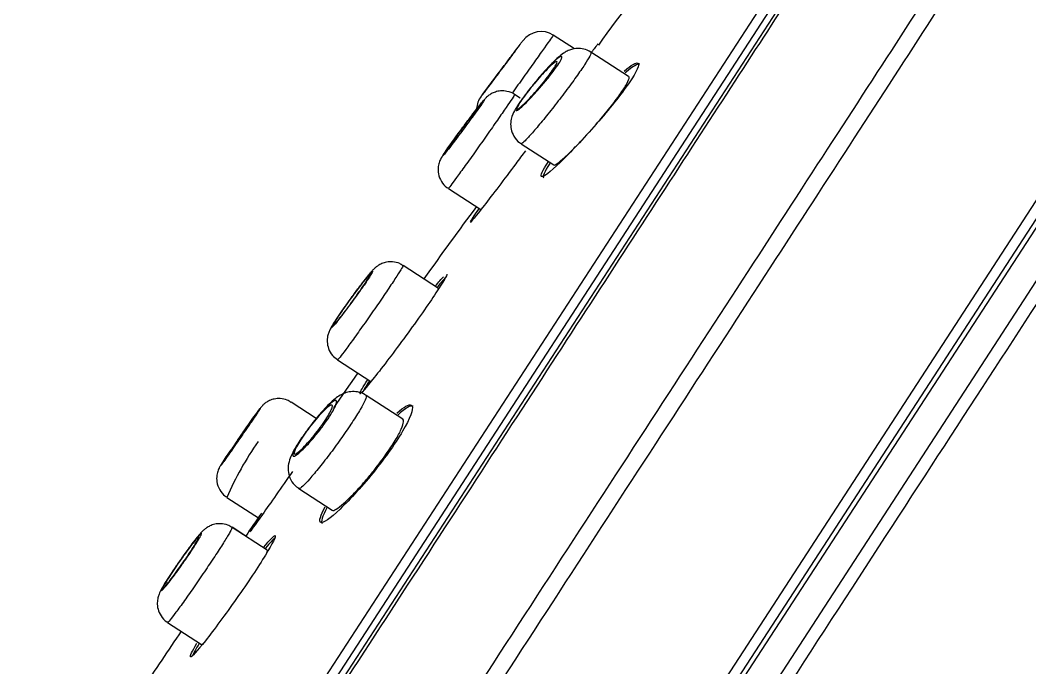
# Model space of a CAD drawing. Header units: centimetres. Extents: x -1797 to 2001, y -8788 to 1856.
# Drawn here: x -739.71 to -737.079, y 517.977 to 519.665 of the extents above; entities that cross this region are included whole.
import ezdxf

# ---------------------------------------------------------------- set-up
doc = ezdxf.new("R2010")
doc.units = ezdxf.units.CM
doc.header["$LTSCALE"] = 100
doc.header["$MEASUREMENT"] = 0
doc.layers.add('DIM', color=1, linetype='Continuous')
doc.layers.add('ID_Furniture-Fixed_02', color=145, linetype='Continuous')

# ---------------------------------------------------------------- blocks, each defined once
blk = doc.blocks.new('SHOWE')
at = {"layer": 'ID_Furniture-Fixed_02'}
for p, q in [((3647.3482, -5486.5837), (3653.0665, -5477.7783)), ((3653.1023, -5477.7697), (3647.355, -5486.6198)), ((3653.051, -5477.7771), (3647.3629, -5486.5361)), ((3653.5682, -5478.5869), (3648.3655, -5486.5983)), ((3648.3373, -5486.673), (3653.5436, -5478.656)), ((3653.5556, -5478.6812), (3648.3652, -5486.6737)), ((3647.2702, -5486.542), (3650.1467, -5482.1126)), ((3650.5621, -5484.0666), (3650.4738, -5484.0093)), ((3650.3023, -5484.2549), (3650.394, -5484.3144)), ((3650.3579, -5484.2911), (3650.3939, -5484.3145)), ((3650.4076, -5484.3924), (3650.3226, -5484.3372)), ((3650.2204, -5484.4153), (3650.1334, -5484.3588)), ((3649.9495, -5484.5963), (3650.045, -5484.6584)), ((3650.1748, -5484.5982), (3650.2403, -5484.6407)), ((3650.1195, -5484.7511), (3650.0322, -5484.6944)), ((3650.1195, -5484.7511), (3650.1195, -5484.7511)), ((3649.856, -5484.9369), (3649.9487, -5484.9971)), ((3649.9487, -5484.9971), (3649.9487, -5484.9971)), ((3649.8306, -5485.1978), (3649.7458, -5485.1427)), ((3649.641, -5485.3144), (3649.5559, -5485.2592)), ((3649.6432, -5485.433), (3649.658, -5485.4427)), ((3649.3609, -5485.4895), (3649.459, -5485.5532)), ((3649.4393, -5485.5719), (3649.4419, -5485.5736)), ((3649.502, -5485.5616), (3649.5571, -5485.5974))]:
    blk.add_line(p, q, dxfattribs=at)
for centre, radius, start, end in [((3649.6699, -5484.0756), 0.8029, 324.8561, 336.7633), ((3649.6983, -5485.4022), 0.0588, 323.3297, 356.2093), ((3624.9631, -5466.9738), 30.7435, 322.77129, 322.82591), ((3649.5891, -5485.548), 0.0588, 237.2671, 322.9976)]:
    blk.add_arc(centre, radius, start, end, dxfattribs=at)
for points, knots in [([(3647.749, -5486.9062), (3647.7616, -5486.8866), (3647.7919, -5486.8399), (3647.8872, -5486.6935), (3647.953, -5486.5926), (3648.114, -5486.3442), (3648.2097, -5486.1966), (3648.4326, -5485.8538), (3648.5588, -5485.6599), (3648.8316, -5485.2394), (3648.9798, -5485.011), (3649.2991, -5484.5197), (3649.4661, -5484.2631), (3649.8133, -5483.728), (3649.9949, -5483.448), (3650.36, -5482.8861), (3650.5454, -5482.6011), (3650.9177, -5482.0274), (3651.1032, -5481.7414), (3651.4648, -5481.1848), (3651.6395, -5480.9162), (3651.9761, -5480.3976), (3652.1396, -5480.1454), (3652.4421, -5479.6797), (3652.5823, -5479.4643), (3652.8395, -5479.068), (3652.9561, -5478.888), (3653.1569, -5478.5788), (3653.2425, -5478.4474), (3653.3823, -5478.232), (3653.4349, -5478.1504), (3653.5058, -5478.0412), (3653.5243, -5478.0133), (3653.5243, -5478.0135)], [0, 0, 0, 0, 0.0625, 0.0625, 0.125, 0.125, 0.1875, 0.1875, 0.25, 0.25, 0.3125, 0.3125, 0.375, 0.375, 0.4375, 0.4375, 0.5, 0.5, 0.5625, 0.5625, 0.625, 0.625, 0.6875, 0.6875, 0.75, 0.75, 0.8125, 0.8125, 0.875, 0.875, 0.9375, 0.9375, 1, 1, 1, 1]), ([(3653.5503, -5478.0511), (3653.5503, -5478.0509), (3653.5319, -5478.0787), (3653.4613, -5478.1874), (3653.4089, -5478.2687), (3653.2696, -5478.4834), (3653.1843, -5478.6142), (3652.9843, -5478.9221), (3652.8681, -5479.1016), (3652.6119, -5479.4963), (3652.4722, -5479.7108), (3652.1708, -5480.1748), (3652.008, -5480.4261), (3651.6726, -5480.9428), (3651.4985, -5481.2104), (3651.1382, -5481.765), (3650.9535, -5482.0499), (3650.5824, -5482.6216), (3650.3977, -5482.9056), (3650.0338, -5483.4656), (3649.8529, -5483.7446), (3649.5068, -5484.2779), (3649.3404, -5484.5336), (3649.0221, -5485.0234), (3648.8744, -5485.2512), (3648.6024, -5485.6704), (3648.4766, -5485.8638), (3648.2542, -5486.2057), (3648.1587, -5486.353), (3647.9981, -5486.6008), (3647.9324, -5486.7016), (3647.8371, -5486.8479), (3647.8068, -5486.8946), (3647.7941, -5486.9145)], [0, 0, 0, 0, 0.0625, 0.0625, 0.125, 0.125, 0.1875, 0.1875, 0.25, 0.25, 0.3125, 0.3125, 0.375, 0.375, 0.4375, 0.4375, 0.5, 0.5, 0.5625, 0.5625, 0.625, 0.625, 0.6875, 0.6875, 0.75, 0.75, 0.8125, 0.8125, 0.875, 0.875, 0.9375, 0.9375, 1, 1, 1, 1]), ([(3648.3446, -5486.6165), (3648.3844, -5486.5552), (3648.4378, -5486.473), (3648.5707, -5486.2682), (3648.6513, -5486.1442), (3648.8353, -5485.8609), (3648.9382, -5485.7023), (3649.1659, -5485.3517), (3649.2914, -5485.1585), (3649.555, -5484.7525), (3649.6941, -5484.5384), (3649.987, -5484.0873), (3650.1406, -5483.8508), (3650.4503, -5483.3738), (3650.608, -5483.131), (3650.9291, -5482.6366), (3651.0903, -5482.3884), (3651.4063, -5481.9017), (3651.5624, -5481.6614), (3651.8703, -5481.1873), (3652.0179, -5480.96), (3652.2996, -5480.5262), (3652.4346, -5480.3183), (3652.6878, -5479.9285), (3652.8037, -5479.75), (3653.0148, -5479.4249), (3653.1108, -5479.2771), (3653.2768, -5479.0215), (3653.3465, -5478.9142), (3653.4599, -5478.7396), (3653.5038, -5478.6721), (3653.5475, -5478.6046), (3653.5585, -5478.5877), (3653.5732, -5478.5652), (3653.5768, -5478.5596), (3653.5768, -5478.5596)], [0, 0, 0, 0, 0.0625, 0.0625, 0.125, 0.125, 0.1875, 0.1875, 0.25, 0.25, 0.3125, 0.3125, 0.375, 0.375, 0.4375, 0.4375, 0.5, 0.5, 0.5625, 0.5625, 0.625, 0.625, 0.6875, 0.6875, 0.75, 0.75, 0.8125, 0.8125, 0.875, 0.875, 0.9375, 0.9375, 0.96875, 0.96875, 1, 1, 1, 1]), ([(3647.2246, -5486.5503), (3647.2248, -5486.55), (3647.2252, -5486.5493), (3647.2328, -5486.5377), (3647.2628, -5486.4915), (3647.3418, -5486.3698), (3647.3742, -5486.32), (3647.4495, -5486.204), (3647.4924, -5486.138), (3647.5883, -5485.9902), (3647.6414, -5485.9085), (3647.7577, -5485.7293), (3647.8215, -5485.6311), (3648.0253, -5485.3174), (3648.177, -5485.0837), (3648.5116, -5484.5684), (3648.6954, -5484.2854), (3649.0771, -5483.6977), (3649.278, -5483.3883), (3649.6942, -5482.7474), (3649.905, -5482.4228), (3650.1185, -5482.094)], [0, 0, 0, 0, 0.014554, 0.014554, 0.155332, 0.155332, 0.225721, 0.225721, 0.29611, 0.29611, 0.366499, 0.366499, 0.436888, 0.436888, 0.577666, 0.577666, 0.718444, 0.718444, 0.859222, 0.859222, 1, 1, 1, 1]), ([(3650.3826, -5484.1286), (3650.4118, -5484.0869), (3650.4415, -5484.0469), (3650.4858, -5483.991), (3650.5001, -5483.9755), (3650.5045, -5483.9782), (3650.4985, -5483.9907), (3650.4857, -5484.0122)], [0, 0, 0, 0, 0.354086, 0.354086, 0.708173, 0.708173, 1, 1, 1, 1]), ([(3650.4737, -5484.0093), (3650.4737, -5484.0092), (3650.4737, -5484.0092), (3650.4737, -5484.0092), (3650.473, -5484.0089), (3650.4716, -5484.0099), (3650.4693, -5484.012)], [0, 0, 0, 0, 0.029026, 0.029026, 0.029026, 1, 1, 1, 1]), ([(3650.3939, -5484.3144), (3650.3938, -5484.3143), (3650.3938, -5484.3141), (3650.3939, -5484.3136), (3650.3943, -5484.312), (3650.3963, -5484.3079), (3650.3998, -5484.3018), (3650.4033, -5484.2957), (3650.4083, -5484.2873), (3650.4145, -5484.2775), (3650.4207, -5484.2676), (3650.4282, -5484.2559), (3650.4364, -5484.2433), (3650.4446, -5484.2308), (3650.4537, -5484.2171), (3650.4629, -5484.2033), (3650.4722, -5484.1895), (3650.4819, -5484.1753), (3650.4912, -5484.1619), (3650.5005, -5484.1484), (3650.5097, -5484.1353), (3650.518, -5484.1236), (3650.5263, -5484.1119), (3650.534, -5484.1014), (3650.5403, -5484.0929), (3650.5467, -5484.0843), (3650.5519, -5484.0776), (3650.5556, -5484.0731), (3650.5592, -5484.0687), (3650.5615, -5484.0665), (3650.562, -5484.0666), (3650.5621, -5484.0666), (3650.5621, -5484.0666), (3650.5621, -5484.0667)], [0, 0, 0, 0, 0.029905, 0.029905, 0.029905, 0.137417, 0.137417, 0.137417, 0.244845, 0.244845, 0.244845, 0.352183, 0.352183, 0.352183, 0.459465, 0.459465, 0.459465, 0.566756, 0.566756, 0.566756, 0.674115, 0.674115, 0.674115, 0.781567, 0.781567, 0.781567, 0.889094, 0.889094, 0.889094, 0.996646, 0.996646, 0.996646, 1, 1, 1, 1]), ([(3650.5292, -5484.229), (3650.5356, -5484.2199), (3650.5475, -5484.2026), (3650.5655, -5484.175), (3650.5771, -5484.1554), (3650.5833, -5484.1438), (3650.5877, -5484.1307), (3650.5897, -5484.1171), (3650.5878, -5484.1003), (3650.5798, -5484.0829), (3650.5698, -5484.0705), (3650.5628, -5484.0675), (3650.5619, -5484.0671)], [0, 0, 0, 0, 0.138371, 0.30604, 0.482796, 0.602345, 0.65957, 0.722314, 0.799587, 0.889835, 0.987432, 1, 1, 1, 1]), ([(3650.3124, -5484.2618), (3650.2953, -5484.2828), (3650.2843, -5484.2941), (3650.2794, -5484.2911), (3650.2886, -5484.2724), (3650.3257, -5484.2118), (3650.3533, -5484.1702), (3650.3826, -5484.1286)], [0, 0, 0, 0, 0.300688, 0.300688, 0.650344, 0.650344, 1, 1, 1, 1]), ([(3650.5317, -5484.2253), (3650.5375, -5484.217), (3650.5433, -5484.2085), (3650.5485, -5484.2006), (3650.5538, -5484.1926), (3650.5587, -5484.1851), (3650.5629, -5484.1785), (3650.567, -5484.1719), (3650.5705, -5484.1661), (3650.5731, -5484.1615), (3650.5757, -5484.157), (3650.5774, -5484.1536), (3650.5781, -5484.1516), (3650.5788, -5484.1496), (3650.5785, -5484.1489), (3650.5773, -5484.1497), (3650.576, -5484.1505), (3650.5737, -5484.1528), (3650.5707, -5484.1563), (3650.5676, -5484.1598), (3650.5635, -5484.1647), (3650.559, -5484.1705), (3650.5544, -5484.1764), (3650.5491, -5484.1833), (3650.5435, -5484.1909), (3650.5379, -5484.1984), (3650.532, -5484.2066), (3650.5261, -5484.215), (3650.5202, -5484.2233), (3650.5142, -5484.2319), (3650.5087, -5484.2401), (3650.5032, -5484.2482), (3650.4979, -5484.2562), (3650.4933, -5484.2633), (3650.4888, -5484.2704), (3650.4848, -5484.2768), (3650.4817, -5484.2821), (3650.4786, -5484.2874), (3650.4764, -5484.2916), (3650.4751, -5484.2944), (3650.4738, -5484.2973), (3650.4735, -5484.2988), (3650.4741, -5484.2989), (3650.4748, -5484.299), (3650.4765, -5484.2976), (3650.479, -5484.295), (3650.4816, -5484.2923), (3650.4851, -5484.2882), (3650.4893, -5484.283), (3650.4924, -5484.2791), (3650.4959, -5484.2746), (3650.4997, -5484.2695)], [0, 0, 0, 0, 0.059449, 0.059449, 0.059449, 0.118903, 0.118903, 0.118903, 0.178305, 0.178305, 0.178305, 0.237774, 0.237774, 0.237774, 0.297426, 0.297426, 0.297426, 0.35731, 0.35731, 0.35731, 0.417375, 0.417375, 0.417375, 0.477492, 0.477492, 0.477492, 0.537497, 0.537497, 0.537497, 0.597268, 0.597268, 0.597268, 0.656791, 0.656791, 0.656791, 0.716167, 0.716167, 0.716167, 0.775571, 0.775571, 0.775571, 0.835161, 0.835161, 0.835161, 0.895005, 0.895005, 0.895005, 0.955057, 0.955057, 0.955057, 1, 1, 1, 1]), ([(3650.5313, -5484.2252), (3650.5262, -5484.2325), (3650.5209, -5484.24), (3650.5159, -5484.2468), (3650.5109, -5484.2537), (3650.5061, -5484.2602), (3650.5018, -5484.2658), (3650.4975, -5484.2713), (3650.4937, -5484.2762), (3650.4906, -5484.2798), (3650.4875, -5484.2835), (3650.4851, -5484.2861), (3650.4835, -5484.2874), (3650.482, -5484.2888), (3650.4812, -5484.2889), (3650.4814, -5484.2877), (3650.4816, -5484.2866), (3650.4826, -5484.2841), (3650.4845, -5484.2806), (3650.4863, -5484.2771), (3650.4891, -5484.2725), (3650.4924, -5484.267), (3650.4958, -5484.2616), (3650.4998, -5484.2552), (3650.5043, -5484.2484), (3650.5087, -5484.2416), (3650.5137, -5484.2343), (3650.5188, -5484.227), (3650.5238, -5484.2196), (3650.5291, -5484.2121), (3650.5342, -5484.205), (3650.5393, -5484.198), (3650.5444, -5484.1911), (3650.5489, -5484.1851), (3650.5535, -5484.179), (3650.5577, -5484.1736), (3650.5612, -5484.1693), (3650.5648, -5484.165), (3650.5677, -5484.1617), (3650.5697, -5484.1596), (3650.5718, -5484.1575), (3650.5731, -5484.1565), (3650.5734, -5484.1569), (3650.5738, -5484.1573), (3650.5733, -5484.1589), (3650.5719, -5484.1617), (3650.5705, -5484.1645), (3650.5683, -5484.1685), (3650.5654, -5484.1734), (3650.5624, -5484.1783), (3650.5587, -5484.1842), (3650.5546, -5484.1906), (3650.5504, -5484.1971), (3650.5457, -5484.2042), (3650.5407, -5484.2115), (3650.5377, -5484.216), (3650.5345, -5484.2206), (3650.5313, -5484.2252)], [0, 0, 0, 0, 0.053699, 0.053699, 0.053699, 0.107392, 0.107392, 0.107392, 0.161166, 0.161166, 0.161166, 0.215027, 0.215027, 0.215027, 0.268908, 0.268908, 0.268908, 0.322731, 0.322731, 0.322731, 0.376439, 0.376439, 0.376439, 0.430027, 0.430027, 0.430027, 0.483547, 0.483547, 0.483547, 0.537085, 0.537085, 0.537085, 0.590716, 0.590716, 0.590716, 0.644473, 0.644473, 0.644473, 0.698327, 0.698327, 0.698327, 0.75221, 0.75221, 0.75221, 0.806043, 0.806043, 0.806043, 0.859774, 0.859774, 0.859774, 0.913395, 0.913395, 0.913395, 0.966943, 0.966943, 0.966943, 1, 1, 1, 1]), ([(3650.3945, -5484.3137), (3650.3983, -5484.3163), (3650.4066, -5484.3219), (3650.4229, -5484.3246), (3650.4388, -5484.3232), (3650.4515, -5484.3188), (3650.461, -5484.3131), (3650.4678, -5484.3076), (3650.4748, -5484.3007), (3650.4851, -5484.2889), (3650.5023, -5484.2667), (3650.5196, -5484.2427), (3650.5275, -5484.2314), (3650.5292, -5484.229)], [0, 0, 0, 0, 0.060358, 0.150642, 0.225275, 0.289833, 0.3457, 0.394924, 0.452158, 0.582169, 0.792313, 0.961401, 1, 1, 1, 1]), ([(3650.4997, -5484.2695), (3650.501, -5484.2678), (3650.5023, -5484.2661), (3650.5037, -5484.2643), (3650.509, -5484.2572), (3650.5148, -5484.2492), (3650.5206, -5484.241), (3650.5243, -5484.2359), (3650.528, -5484.2306), (3650.5317, -5484.2253)], [0, 0, 0, 0, 0.1347964, 0.1347964, 0.1347964, 0.6679692, 0.6679692, 0.6679692, 1, 1, 1, 1]), ([(3650.304, -5484.2473), (3650.3035, -5484.2486), (3650.303, -5484.2497), (3650.3027, -5484.2507), (3650.3018, -5484.2531), (3650.3016, -5484.2545), (3650.3022, -5484.2548)], [0, 0, 0, 0, 0.28592, 0.28592, 0.28592, 1, 1, 1, 1]), ([(3650.2369, -5484.46), (3650.2658, -5484.4182), (3650.2942, -5484.3773), (3650.3352, -5484.3192), (3650.3474, -5484.3023), (3650.3479, -5484.3026), (3650.3479, -5484.3026), (3650.3479, -5484.3026)], [0, 0, 0, 0, 0.49957, 0.49957, 0.99914, 0.99914, 1, 1, 1, 1]), ([(3650.0208, -5484.4642), (3650.0528, -5484.4241), (3650.0865, -5484.3871), (3650.1391, -5484.3369), (3650.1578, -5484.3241), (3650.1685, -5484.3302), (3650.1642, -5484.3448), (3650.1518, -5484.3682)], [0, 0, 0, 0, 0.350759, 0.350759, 0.701517, 0.701517, 1, 1, 1, 1]), ([(3650.1334, -5484.3588), (3650.1315, -5484.3576), (3650.128, -5484.3585), (3650.123, -5484.3614), (3650.1178, -5484.3645), (3650.1109, -5484.3699), (3650.1029, -5484.377), (3650.0948, -5484.3843), (3650.0853, -5484.3935), (3650.0753, -5484.4041), (3650.0652, -5484.4147), (3650.0543, -5484.4269), (3650.0434, -5484.4397), (3650.0364, -5484.448), (3650.0294, -5484.4566), (3650.0225, -5484.4652)], [0, 0, 0, 0, 0.207761, 0.207761, 0.207761, 0.424262, 0.424262, 0.424262, 0.642507, 0.642507, 0.642507, 0.860768, 0.860768, 0.860768, 1, 1, 1, 1]), ([(3650.423, -5484.4773), (3650.424, -5484.4757), (3650.4255, -5484.4732), (3650.4282, -5484.4682), (3650.4314, -5484.4613), (3650.4346, -5484.4494), (3650.4347, -5484.4314), (3650.4278, -5484.4123), (3650.417, -5484.3979), (3650.4093, -5484.3942), (3650.4072, -5484.3932)], [0, 0, 0, 0, 0.14989, 0.190536, 0.247186, 0.372961, 0.532659, 0.74458, 0.941847, 1, 1, 1, 1]), ([(3650.045, -5484.6583), (3650.0447, -5484.6582), (3650.0446, -5484.658), (3650.0444, -5484.6576), (3650.0438, -5484.656), (3650.0449, -5484.6519), (3650.0476, -5484.6458), (3650.0503, -5484.6397), (3650.0546, -5484.6314), (3650.0604, -5484.6216), (3650.066, -5484.6119), (3650.0732, -5484.6003), (3650.0813, -5484.588), (3650.0893, -5484.5757), (3650.0985, -5484.5623), (3650.108, -5484.5489), (3650.1175, -5484.5354), (3650.1275, -5484.5216), (3650.1374, -5484.5084), (3650.1473, -5484.4953), (3650.1573, -5484.4825), (3650.1664, -5484.4711), (3650.1756, -5484.4597), (3650.1843, -5484.4494), (3650.1917, -5484.441), (3650.1991, -5484.4326), (3650.2055, -5484.4259), (3650.2102, -5484.4216), (3650.215, -5484.4172), (3650.2184, -5484.415), (3650.22, -5484.4152), (3650.2201, -5484.4152), (3650.2203, -5484.4152), (3650.2205, -5484.4153)], [0, 0, 0, 0, 0.0198671, 0.0198671, 0.0198671, 0.1279172, 0.1279172, 0.1279172, 0.2354839, 0.2354839, 0.2354839, 0.3424673, 0.3424673, 0.3424673, 0.4490655, 0.4490655, 0.4490655, 0.555682, 0.555682, 0.555682, 0.6627067, 0.6627067, 0.6627067, 0.7703116, 0.7703116, 0.7703116, 0.8783807, 0.8783807, 0.8783807, 0.9865971, 0.9865971, 0.9865971, 1, 1, 1, 1]), ([(3650.1858, -5484.5848), (3650.1929, -5484.5755), (3650.2065, -5484.5575), (3650.2272, -5484.5263), (3650.2399, -5484.5032), (3650.2473, -5484.4827), (3650.249, -5484.4623), (3650.2444, -5484.4424), (3650.2341, -5484.4253), (3650.2245, -5484.419), (3650.2199, -5484.4161)], [0, 0, 0, 0, 0.143243, 0.324985, 0.526402, 0.646584, 0.739244, 0.831768, 0.932322, 1, 1, 1, 1]), ([(3649.9647, -5484.6123), (3649.9462, -5484.6287), (3649.9328, -5484.6362), (3649.9204, -5484.6288), (3649.926, -5484.6082), (3649.9603, -5484.5456), (3649.9889, -5484.5042), (3650.0208, -5484.4642)], [0, 0, 0, 0, 0.28769, 0.28769, 0.643845, 0.643845, 1, 1, 1, 1]), ([(3650.0225, -5484.4652), (3650.0122, -5484.4782), (3650.0021, -5484.4916), (3649.9931, -5484.5044), (3649.9841, -5484.5172), (3649.9759, -5484.5297), (3649.9692, -5484.5408), (3649.9625, -5484.5519), (3649.9571, -5484.562), (3649.9535, -5484.5703), (3649.9498, -5484.5786), (3649.9477, -5484.5852), (3649.9474, -5484.5897), (3649.9471, -5484.593), (3649.9478, -5484.5952), (3649.9494, -5484.5963)], [0, 0, 0, 0, 0.211146, 0.211146, 0.211146, 0.422382, 0.422382, 0.422382, 0.632495, 0.632495, 0.632495, 0.843661, 0.843661, 0.843661, 1, 1, 1, 1]), ([(3650.3741, -5484.5491), (3650.3799, -5484.5407), (3650.3857, -5484.5322), (3650.3911, -5484.5243), (3650.3965, -5484.5165), (3650.4016, -5484.509), (3650.406, -5484.5025), (3650.4104, -5484.496), (3650.4142, -5484.4903), (3650.4171, -5484.486), (3650.42, -5484.4816), (3650.4221, -5484.4784), (3650.4232, -5484.4767), (3650.4242, -5484.4749), (3650.4244, -5484.4746), (3650.4235, -5484.4756), (3650.4226, -5484.4767), (3650.4208, -5484.4792), (3650.4181, -5484.483), (3650.4154, -5484.4867), (3650.4118, -5484.4918), (3650.4075, -5484.4979), (3650.4033, -5484.5039), (3650.3983, -5484.511), (3650.393, -5484.5186), (3650.3877, -5484.5262), (3650.3819, -5484.5346), (3650.3761, -5484.5429), (3650.3703, -5484.5513), (3650.3644, -5484.5599), (3650.3588, -5484.568), (3650.3532, -5484.5762), (3650.3478, -5484.5841), (3650.343, -5484.5911), (3650.3382, -5484.5981), (3650.334, -5484.6044), (3650.3305, -5484.6095), (3650.3271, -5484.6146), (3650.3245, -5484.6186), (3650.3228, -5484.6212), (3650.3211, -5484.6238), (3650.3204, -5484.625), (3650.3207, -5484.6249), (3650.3209, -5484.6247), (3650.3222, -5484.623), (3650.3243, -5484.6201), (3650.3265, -5484.6172), (3650.3296, -5484.6128), (3650.3334, -5484.6074), (3650.3372, -5484.6021), (3650.3418, -5484.5955), (3650.3469, -5484.5883), (3650.3519, -5484.5811), (3650.3575, -5484.573), (3650.3632, -5484.5648), (3650.3668, -5484.5597), (3650.3705, -5484.5544), (3650.3741, -5484.5491)], [0, 0, 0, 0, 0.053725, 0.053725, 0.053725, 0.107451, 0.107451, 0.107451, 0.161144, 0.161144, 0.161144, 0.214796, 0.214796, 0.214796, 0.268429, 0.268429, 0.268429, 0.322074, 0.322074, 0.322074, 0.375757, 0.375757, 0.375757, 0.429486, 0.429486, 0.429486, 0.483253, 0.483253, 0.483253, 0.537031, 0.537031, 0.537031, 0.590787, 0.590787, 0.590787, 0.644498, 0.644498, 0.644498, 0.69816, 0.69816, 0.69816, 0.751792, 0.751792, 0.751792, 0.805427, 0.805427, 0.805427, 0.859096, 0.859096, 0.859096, 0.912814, 0.912814, 0.912814, 0.966575, 0.966575, 0.966575, 1, 1, 1, 1]), ([(3650.1927, -5484.5751), (3650.1987, -5484.567), (3650.2046, -5484.5589), (3650.2098, -5484.5512), (3650.2151, -5484.5435), (3650.2198, -5484.5361), (3650.2237, -5484.5296), (3650.2275, -5484.5231), (3650.2306, -5484.5174), (3650.2326, -5484.5128), (3650.2347, -5484.5082), (3650.2358, -5484.5047), (3650.2358, -5484.5025), (3650.2358, -5484.5003), (3650.2348, -5484.4993), (3650.2327, -5484.4998), (3650.2306, -5484.5002), (3650.2274, -5484.502), (3650.2235, -5484.5051), (3650.2194, -5484.5083), (3650.2144, -5484.5128), (3650.2088, -5484.5183), (3650.2032, -5484.5238), (3650.1969, -5484.5305), (3650.1904, -5484.5379), (3650.184, -5484.5451), (3650.1772, -5484.5532), (3650.1707, -5484.5614), (3650.1643, -5484.5695), (3650.1579, -5484.5779), (3650.1522, -5484.586), (3650.1465, -5484.5939), (3650.1413, -5484.6016), (3650.137, -5484.6086), (3650.1327, -5484.6155), (3650.1292, -5484.6218), (3650.1266, -5484.6271), (3650.1241, -5484.6323), (3650.1224, -5484.6366), (3650.1219, -5484.6397), (3650.1213, -5484.6428), (3650.1218, -5484.6446), (3650.1233, -5484.6451), (3650.1248, -5484.6456), (3650.1274, -5484.6447), (3650.1308, -5484.6425), (3650.1344, -5484.6402), (3650.1389, -5484.6364), (3650.144, -5484.6316), (3650.1451, -5484.6306), (3650.1462, -5484.6295), (3650.1474, -5484.6283)], [0, 0, 0, 0, 0.060357, 0.060357, 0.060357, 0.120732, 0.120732, 0.120732, 0.180905, 0.180905, 0.180905, 0.241443, 0.241443, 0.241443, 0.302901, 0.302901, 0.302901, 0.365527, 0.365527, 0.365527, 0.429127, 0.429127, 0.429127, 0.493051, 0.493051, 0.493051, 0.556386, 0.556386, 0.556386, 0.618408, 0.618408, 0.618408, 0.67903, 0.67903, 0.67903, 0.73889, 0.73889, 0.73889, 0.798987, 0.798987, 0.798987, 0.860168, 0.860168, 0.860168, 0.92275, 0.92275, 0.92275, 0.986396, 0.986396, 0.986396, 1, 1, 1, 1]), ([(3650.3277, -5484.6146), (3650.3277, -5484.6146), (3650.3278, -5484.6144), (3650.328, -5484.6141), (3650.3285, -5484.6132), (3650.3299, -5484.611), (3650.332, -5484.6077), (3650.3342, -5484.6044), (3650.3372, -5484.6), (3650.3408, -5484.5947), (3650.3444, -5484.5894), (3650.3486, -5484.5832), (3650.3532, -5484.5765), (3650.3578, -5484.5698), (3650.3628, -5484.5624), (3650.3679, -5484.5551), (3650.3729, -5484.5477), (3650.3782, -5484.5402), (3650.3831, -5484.533), (3650.3881, -5484.5258), (3650.393, -5484.5188), (3650.3973, -5484.5126), (3650.4017, -5484.5064), (3650.4056, -5484.5008), (3650.4088, -5484.4963), (3650.412, -5484.4918), (3650.4146, -5484.4882), (3650.4163, -5484.4859), (3650.418, -5484.4836), (3650.4189, -5484.4824), (3650.4189, -5484.4826), (3650.4189, -5484.4827), (3650.4181, -5484.4841), (3650.4164, -5484.4867), (3650.4147, -5484.4893), (3650.4122, -5484.4931), (3650.409, -5484.4978), (3650.4059, -5484.5025), (3650.4019, -5484.5083), (3650.3976, -5484.5146), (3650.3933, -5484.5209), (3650.3885, -5484.528), (3650.3835, -5484.5352), (3650.3804, -5484.5398), (3650.3772, -5484.5444), (3650.374, -5484.5491)], [0, 0, 0, 0, 0.0246513, 0.0246513, 0.0246513, 0.0962396, 0.0962396, 0.0962396, 0.1678118, 0.1678118, 0.1678118, 0.23939, 0.23939, 0.23939, 0.3109936, 0.3109936, 0.3109936, 0.3826302, 0.3826302, 0.3826302, 0.4542925, 0.4542925, 0.4542925, 0.525962, 0.525962, 0.525962, 0.5976177, 0.5976177, 0.5976177, 0.6692451, 0.6692451, 0.6692451, 0.740842, 0.740842, 0.740842, 0.8124193, 0.8124193, 0.8124193, 0.8839955, 0.8839955, 0.8839955, 0.9555899, 0.9555899, 0.9555899, 1, 1, 1, 1]), ([(3650.192, -5484.5753), (3650.1865, -5484.5825), (3650.1808, -5484.5897), (3650.1753, -5484.5962), (3650.1698, -5484.6027), (3650.1644, -5484.6088), (3650.1595, -5484.6139), (3650.1546, -5484.6191), (3650.15, -5484.6235), (3650.1462, -5484.6267), (3650.1424, -5484.6299), (3650.1392, -5484.6321), (3650.1369, -5484.6329), (3650.1346, -5484.6338), (3650.1332, -5484.6334), (3650.1328, -5484.6318), (3650.1324, -5484.6302), (3650.133, -5484.6273), (3650.1345, -5484.6234), (3650.136, -5484.6196), (3650.1384, -5484.6146), (3650.1417, -5484.609), (3650.1448, -5484.6034), (3650.1489, -5484.597), (3650.1534, -5484.5903), (3650.1579, -5484.5836), (3650.163, -5484.5764), (3650.1683, -5484.5694), (3650.1736, -5484.5624), (3650.1793, -5484.5553), (3650.1848, -5484.5486), (3650.1904, -5484.5419), (3650.196, -5484.5355), (3650.2012, -5484.53), (3650.2065, -5484.5243), (3650.2114, -5484.5194), (3650.2156, -5484.5155), (3650.2199, -5484.5116), (3650.2236, -5484.5087), (3650.2264, -5484.5071), (3650.2291, -5484.5054), (3650.2311, -5484.5049), (3650.232, -5484.5057), (3650.2329, -5484.5065), (3650.2329, -5484.5086), (3650.2319, -5484.5117), (3650.2309, -5484.5149), (3650.2289, -5484.5192), (3650.2262, -5484.5243), (3650.2234, -5484.5294), (3650.2198, -5484.5354), (3650.2156, -5484.5419), (3650.2115, -5484.5483), (3650.2067, -5484.5553), (3650.2016, -5484.5624), (3650.1985, -5484.5667), (3650.1952, -5484.571), (3650.192, -5484.5753)], [0, 0, 0, 0, 0.053647, 0.053647, 0.053647, 0.107264, 0.107264, 0.107264, 0.161339, 0.161339, 0.161339, 0.215927, 0.215927, 0.215927, 0.270675, 0.270675, 0.270675, 0.325105, 0.325105, 0.325105, 0.378845, 0.378845, 0.378845, 0.43185, 0.43185, 0.43185, 0.484448, 0.484448, 0.484448, 0.537171, 0.537171, 0.537171, 0.590474, 0.590474, 0.590474, 0.644523, 0.644523, 0.644523, 0.699131, 0.699131, 0.699131, 0.753869, 0.753869, 0.753869, 0.808284, 0.808284, 0.808284, 0.8621, 0.8621, 0.8621, 0.915307, 0.915307, 0.915307, 0.96813, 0.96813, 0.96813, 1, 1, 1, 1]), ([(3650.374, -5484.5491), (3650.3689, -5484.5564), (3650.3637, -5484.5639), (3650.3589, -5484.5709), (3650.3541, -5484.5778), (3650.3494, -5484.5845), (3650.3454, -5484.5902), (3650.3414, -5484.5959), (3650.3378, -5484.601), (3650.335, -5484.6048), (3650.3323, -5484.6087), (3650.3302, -5484.6115), (3650.329, -5484.6131)], [0, 0, 0, 0, 0.250013, 0.250013, 0.250013, 0.500026, 0.500026, 0.500026, 0.750044, 0.750044, 0.750044, 1, 1, 1, 1]), ([(3650.1474, -5484.6283), (3650.1517, -5484.6241), (3650.1564, -5484.6191), (3650.1612, -5484.6136), (3650.1674, -5484.6068), (3650.1739, -5484.5989), (3650.1804, -5484.5908), (3650.1845, -5484.5857), (3650.1887, -5484.5804), (3650.1927, -5484.5751)], [0, 0, 0, 0, 0.3280443, 0.3280443, 0.3280443, 0.7408237, 0.7408237, 0.7408237, 1, 1, 1, 1]), ([(3649.9226, -5484.6299), (3649.9226, -5484.6299), (3649.9226, -5484.6299), (3649.9284, -5484.6334), (3649.9426, -5484.6253), (3649.9626, -5484.6071)], [0, 0, 0, 0, 0.0051561, 0.0051561, 1, 1, 1, 1]), ([(3650.0451, -5484.6579), (3650.0458, -5484.6586), (3650.0515, -5484.6638), (3650.0664, -5484.6678), (3650.0848, -5484.6687), (3650.1006, -5484.6648), (3650.1142, -5484.6582), (3650.1319, -5484.6456), (3650.1526, -5484.625), (3650.1748, -5484.5988), (3650.1841, -5484.587), (3650.1858, -5484.5848)], [0, 0, 0, 0, 0.012866, 0.123793, 0.216238, 0.300829, 0.383938, 0.492833, 0.76204, 0.961936, 1, 1, 1, 1]), ([(3650.2408, -5484.6399), (3650.2441, -5484.6423), (3650.2519, -5484.6478), (3650.2677, -5484.6508), (3650.2836, -5484.6497), (3650.2963, -5484.6455), (3650.3057, -5484.6401), (3650.3121, -5484.6348), (3650.3159, -5484.6309), (3650.3179, -5484.6286), (3650.3195, -5484.6266), (3650.321, -5484.6246), (3650.3224, -5484.6228), (3650.3231, -5484.6218)], [0, 0, 0, 0, 0.100988, 0.273825, 0.414632, 0.53375, 0.633017, 0.711062, 0.761348, 0.794917, 0.835918, 0.918394, 1, 1, 1, 1]), ([(3649.9413, -5484.8138), (3649.9713, -5484.7727), (3650.0014, -5484.733), (3650.0456, -5484.6771), (3650.0596, -5484.6613), (3650.0614, -5484.6623), (3650.0614, -5484.6623), (3650.0614, -5484.6623)], [0, 0, 0, 0, 0.499273, 0.499273, 0.998545, 0.998545, 1, 1, 1, 1]), ([(3649.9486, -5484.9971), (3649.9485, -5484.997), (3649.9485, -5484.9968), (3649.9486, -5484.9965), (3649.9491, -5484.9951), (3649.9511, -5484.9913), (3649.9547, -5484.9854), (3649.9583, -5484.9796), (3649.9634, -5484.9715), (3649.9697, -5484.9619), (3649.976, -5484.9522), (3649.9837, -5484.9408), (3649.992, -5484.9285), (3650.0004, -5484.9161), (3650.0096, -5484.9026), (3650.019, -5484.8889), (3650.0285, -5484.8753), (3650.0383, -5484.8612), (3650.0478, -5484.8477), (3650.0572, -5484.8343), (3650.0665, -5484.8212), (3650.075, -5484.8095), (3650.0834, -5484.7977), (3650.0911, -5484.7871), (3650.0975, -5484.7784), (3650.104, -5484.7698), (3650.1092, -5484.7628), (3650.1129, -5484.7582), (3650.1166, -5484.7536), (3650.1189, -5484.7511), (3650.1194, -5484.7511), (3650.1195, -5484.7511), (3650.1195, -5484.7511), (3650.1195, -5484.7511)], [0, 0, 0, 0, 0.0264112, 0.0264112, 0.0264112, 0.1338477, 0.1338477, 0.1338477, 0.241193, 0.241193, 0.241193, 0.3484837, 0.3484837, 0.3484837, 0.4557832, 0.4557832, 0.4557832, 0.5631506, 0.5631506, 0.5631506, 0.6706115, 0.6706115, 0.6706115, 0.7781474, 0.7781474, 0.7781474, 0.8857074, 0.8857074, 0.8857074, 0.9932334, 0.9932334, 0.9932334, 1, 1, 1, 1]), ([(3650.083, -5484.9134), (3650.0895, -5484.9045), (3650.1016, -5484.8876), (3650.1199, -5484.861), (3650.1318, -5484.8427), (3650.1377, -5484.8326), (3650.1422, -5484.8236), (3650.1458, -5484.8117), (3650.147, -5484.7968), (3650.1435, -5484.7793), (3650.134, -5484.7622), (3650.1244, -5484.7552), (3650.1192, -5484.7516)], [0, 0, 0, 0, 0.135153, 0.297249, 0.465135, 0.566413, 0.629127, 0.681397, 0.748568, 0.830475, 0.922298, 1, 1, 1, 1]), ([(3649.835, -5484.9743), (3649.833, -5484.973), (3649.8433, -5484.9549), (3649.8825, -5484.8958), (3649.9112, -5484.8549), (3649.9413, -5484.8138)], [0, 0, 0, 0, 0.4992275, 0.4992275, 1, 1, 1, 1]), ([(3650.0868, -5484.9082), (3650.0927, -5484.8999), (3650.0987, -5484.8916), (3650.1041, -5484.8838), (3650.1095, -5484.876), (3650.1146, -5484.8686), (3650.1189, -5484.8621), (3650.1232, -5484.8557), (3650.1269, -5484.8501), (3650.1295, -5484.8457), (3650.1322, -5484.8414), (3650.134, -5484.8382), (3650.1348, -5484.8364), (3650.1356, -5484.8347), (3650.1354, -5484.8342), (3650.1341, -5484.8352), (3650.1329, -5484.8362), (3650.1307, -5484.8386), (3650.1276, -5484.8422), (3650.1245, -5484.8458), (3650.1205, -5484.8508), (3650.1158, -5484.8567), (3650.1112, -5484.8626), (3650.1058, -5484.8696), (3650.1001, -5484.8771), (3650.0945, -5484.8846), (3650.0884, -5484.8928), (3650.0823, -5484.901), (3650.0763, -5484.9093), (3650.0701, -5484.9178), (3650.0644, -5484.9259), (3650.0587, -5484.9339), (3650.0532, -5484.9417), (3650.0485, -5484.9487), (3650.0438, -5484.9556), (3650.0396, -5484.9619), (3650.0364, -5484.9669), (3650.0332, -5484.972), (3650.0308, -5484.976), (3650.0294, -5484.9786), (3650.028, -5484.9812), (3650.0277, -5484.9825), (3650.0283, -5484.9825), (3650.0289, -5484.9824), (3650.0306, -5484.9809), (3650.0331, -5484.978), (3650.0357, -5484.9752), (3650.0392, -5484.971), (3650.0434, -5484.9658), (3650.0476, -5484.9606), (3650.0526, -5484.9541), (3650.058, -5484.947), (3650.0634, -5484.9399), (3650.0694, -5484.932), (3650.0754, -5484.9238), (3650.0791, -5484.9187), (3650.083, -5484.9134), (3650.0868, -5484.9082)], [0, 0, 0, 0, 0.053574, 0.053574, 0.053574, 0.107157, 0.107157, 0.107157, 0.160618, 0.160618, 0.160618, 0.214009, 0.214009, 0.214009, 0.26746, 0.26746, 0.26746, 0.321077, 0.321077, 0.321077, 0.374901, 0.374901, 0.374901, 0.428889, 0.428889, 0.428889, 0.482923, 0.482923, 0.482923, 0.536856, 0.536856, 0.536856, 0.590579, 0.590579, 0.590579, 0.644078, 0.644078, 0.644078, 0.697447, 0.697447, 0.697447, 0.75084, 0.75084, 0.75084, 0.8044, 0.8044, 0.8044, 0.858189, 0.858189, 0.858189, 0.912164, 0.912164, 0.912164, 0.9662, 0.9662, 0.9662, 1, 1, 1, 1]), ([(3650.0364, -5484.9712), (3650.0363, -5484.9711), (3650.0363, -5484.9709), (3650.0364, -5484.9705), (3650.0367, -5484.9694), (3650.0379, -5484.9671), (3650.0399, -5484.9637), (3650.042, -5484.9603), (3650.0449, -5484.9558), (3650.0484, -5484.9504), (3650.0519, -5484.9451), (3650.0562, -5484.9389), (3650.0608, -5484.9322), (3650.0654, -5484.9256), (3650.0706, -5484.9183), (3650.0758, -5484.9111), (3650.081, -5484.9038), (3650.0864, -5484.8964), (3650.0916, -5484.8894), (3650.0968, -5484.8824), (3650.102, -5484.8756), (3650.1066, -5484.8696), (3650.1112, -5484.8635), (3650.1154, -5484.8581), (3650.1189, -5484.8538), (3650.1225, -5484.8495), (3650.1253, -5484.8461), (3650.1273, -5484.844), (3650.1293, -5484.8419), (3650.1304, -5484.8409), (3650.1307, -5484.8412), (3650.1309, -5484.8415), (3650.1303, -5484.8431), (3650.1287, -5484.8458), (3650.1272, -5484.8485), (3650.1248, -5484.8524), (3650.1217, -5484.8571), (3650.1186, -5484.8619), (3650.1148, -5484.8677), (3650.1104, -5484.874), (3650.1061, -5484.8804), (3650.1012, -5484.8874), (3650.0961, -5484.8945), (3650.093, -5484.899), (3650.0897, -5484.9035), (3650.0864, -5484.9081)], [0, 0, 0, 0, 0.02516, 0.02516, 0.02516, 0.096793, 0.096793, 0.096793, 0.168268, 0.168268, 0.168268, 0.239657, 0.239657, 0.239657, 0.311073, 0.311073, 0.311073, 0.382618, 0.382618, 0.382618, 0.454329, 0.454329, 0.454329, 0.526168, 0.526168, 0.526168, 0.59804, 0.59804, 0.59804, 0.669844, 0.669844, 0.669844, 0.741509, 0.741509, 0.741509, 0.813029, 0.813029, 0.813029, 0.884453, 0.884453, 0.884453, 0.95587, 0.95587, 0.95587, 1, 1, 1, 1]), ([(3649.9492, -5484.9963), (3649.9521, -5484.9985), (3649.9594, -5485.0039), (3649.9749, -5485.0071), (3649.991, -5485.0063), (3650.0039, -5485.0024), (3650.0135, -5484.9971), (3650.0201, -5484.992), (3650.0252, -5484.9873), (3650.0331, -5484.9789), (3650.0454, -5484.9637), (3650.0657, -5484.9372), (3650.0773, -5484.9214), (3650.083, -5484.9134)], [0, 0, 0, 0, 0.047068, 0.138391, 0.213185, 0.277195, 0.331626, 0.376003, 0.418715, 0.484317, 0.700021, 0.871868, 1, 1, 1, 1]), ([(3650.0864, -5484.9081), (3650.0812, -5484.9154), (3650.0758, -5484.9227), (3650.0707, -5484.9295), (3650.0656, -5484.9363), (3650.0607, -5484.9428), (3650.0564, -5484.9483), (3650.0521, -5484.9539), (3650.0482, -5484.9587), (3650.0451, -5484.9624), (3650.042, -5484.9661), (3650.0397, -5484.9687), (3650.0382, -5484.9701)], [0, 0, 0, 0, 0.249855, 0.249855, 0.249855, 0.499691, 0.499691, 0.499691, 0.749804, 0.749804, 0.749804, 1, 1, 1, 1]), ([(3649.655, -5485.2622), (3649.6854, -5485.2214), (3649.7155, -5485.1817), (3649.7592, -5485.1253), (3649.7725, -5485.1091), (3649.7734, -5485.1096), (3649.7734, -5485.1096), (3649.7734, -5485.1096)], [0, 0, 0, 0, 0.499419, 0.499419, 0.998837, 0.998837, 1, 1, 1, 1]), ([(3649.658, -5485.4426), (3649.6579, -5485.4426), (3649.658, -5485.4424), (3649.6581, -5485.4422), (3649.6586, -5485.441), (3649.6608, -5485.4375), (3649.6645, -5485.4318), (3649.6683, -5485.4262), (3649.6736, -5485.4184), (3649.68, -5485.4089), (3649.6865, -5485.3995), (3649.6942, -5485.3882), (3649.7027, -5485.3761), (3649.7112, -5485.3639), (3649.7206, -5485.3505), (3649.7301, -5485.3369), (3649.7397, -5485.3233), (3649.7496, -5485.3093), (3649.7591, -5485.2958), (3649.7687, -5485.2824), (3649.778, -5485.2693), (3649.7865, -5485.2575), (3649.7949, -5485.2457), (3649.8027, -5485.235), (3649.8091, -5485.2262), (3649.8155, -5485.2174), (3649.8207, -5485.2103), (3649.8243, -5485.2055), (3649.8279, -5485.2007), (3649.8301, -5485.1981), (3649.8306, -5485.1978), (3649.8306, -5485.1978), (3649.8306, -5485.1978), (3649.8306, -5485.1978)], [0, 0, 0, 0, 0.024119, 0.024119, 0.024119, 0.131468, 0.131468, 0.131468, 0.238763, 0.238763, 0.238763, 0.346067, 0.346067, 0.346067, 0.45344, 0.45344, 0.45344, 0.560906, 0.560906, 0.560906, 0.668447, 0.668447, 0.668447, 0.776011, 0.776011, 0.776011, 0.883541, 0.883541, 0.883541, 0.990996, 0.990996, 0.990996, 1, 1, 1, 1]), ([(3649.7911, -5485.3594), (3649.7976, -5485.3507), (3649.8098, -5485.3342), (3649.8281, -5485.3088), (3649.8417, -5485.2893), (3649.8467, -5485.282), (3649.8511, -5485.274), (3649.8545, -5485.2664), (3649.8579, -5485.2533), (3649.8574, -5485.235), (3649.8497, -5485.216), (3649.8393, -5485.2026), (3649.8319, -5485.1991), (3649.8302, -5485.1984)], [0, 0, 0, 0, 0.130912, 0.285911, 0.443606, 0.582533, 0.615736, 0.649228, 0.707793, 0.793442, 0.885282, 0.978321, 1, 1, 1, 1]), ([(3649.4451, -5485.3657), (3649.4788, -5485.3272), (3649.5132, -5485.2908), (3649.5656, -5485.2402), (3649.5833, -5485.2264), (3649.5911, -5485.2306), (3649.585, -5485.2442), (3649.5708, -5485.2664)], [0, 0, 0, 0, 0.3510806, 0.3510806, 0.7021612, 0.7021612, 1, 1, 1, 1]), ([(3649.5559, -5485.2592), (3649.5546, -5485.2583), (3649.5514, -5485.2596), (3649.5467, -5485.2629), (3649.5418, -5485.2662), (3649.5352, -5485.2717), (3649.5274, -5485.279), (3649.5195, -5485.2862), (3649.5101, -5485.2955), (3649.4999, -5485.3059), (3649.4934, -5485.3125), (3649.4865, -5485.3198), (3649.4794, -5485.3274)], [0, 0, 0, 0, 0.2694276, 0.2694276, 0.2694276, 0.5438381, 0.5438381, 0.5438381, 0.8214171, 0.8214171, 0.8214171, 1, 1, 1, 1]), ([(3649.7956, -5485.3534), (3649.8017, -5485.3452), (3649.8077, -5485.3369), (3649.8133, -5485.3292), (3649.8189, -5485.3215), (3649.8242, -5485.3142), (3649.8286, -5485.3079), (3649.8331, -5485.3017), (3649.8369, -5485.2962), (3649.8397, -5485.2921), (3649.8425, -5485.2879), (3649.8445, -5485.2849), (3649.8454, -5485.2833), (3649.8463, -5485.2817), (3649.8462, -5485.2815), (3649.845, -5485.2827), (3649.8439, -5485.2838), (3649.8417, -5485.2864), (3649.8387, -5485.2901), (3649.8357, -5485.2939), (3649.8317, -5485.299), (3649.8271, -5485.3049), (3649.8225, -5485.3109), (3649.8171, -5485.3179), (3649.8114, -5485.3254), (3649.8057, -5485.3329), (3649.7996, -5485.3411), (3649.7934, -5485.3493), (3649.7873, -5485.3575), (3649.7811, -5485.366), (3649.7752, -5485.374), (3649.7694, -5485.3819), (3649.7637, -5485.3896), (3649.7588, -5485.3964), (3649.7539, -5485.4032), (3649.7496, -5485.4093), (3649.7462, -5485.4142), (3649.7428, -5485.4191), (3649.7402, -5485.4229), (3649.7387, -5485.4253), (3649.7372, -5485.4277), (3649.7367, -5485.4288), (3649.7372, -5485.4285), (3649.7377, -5485.4283), (3649.7393, -5485.4266), (3649.7418, -5485.4236), (3649.7443, -5485.4206), (3649.7477, -5485.4163), (3649.7519, -5485.411), (3649.7561, -5485.4057), (3649.7611, -5485.3992), (3649.7665, -5485.3921), (3649.772, -5485.385), (3649.778, -5485.3771), (3649.784, -5485.369), (3649.7878, -5485.3639), (3649.7917, -5485.3586), (3649.7956, -5485.3534)], [0, 0, 0, 0, 0.053775, 0.053775, 0.053775, 0.107561, 0.107561, 0.107561, 0.161196, 0.161196, 0.161196, 0.214658, 0.214658, 0.214658, 0.26805, 0.26805, 0.26805, 0.3215, 0.3215, 0.3215, 0.375115, 0.375115, 0.375115, 0.428937, 0.428937, 0.428937, 0.482924, 0.482924, 0.482924, 0.536958, 0.536958, 0.536958, 0.590892, 0.590892, 0.590892, 0.644617, 0.644617, 0.644617, 0.698118, 0.698118, 0.698118, 0.751487, 0.751487, 0.751487, 0.804879, 0.804879, 0.804879, 0.858437, 0.858437, 0.858437, 0.912225, 0.912225, 0.912225, 0.966199, 0.966199, 0.966199, 1, 1, 1, 1]), ([(3649.7459, -5485.4168), (3649.7458, -5485.4168), (3649.7459, -5485.4166), (3649.746, -5485.4163), (3649.7465, -5485.4153), (3649.7479, -5485.4131), (3649.7501, -5485.4098), (3649.7523, -5485.4065), (3649.7554, -5485.4021), (3649.7591, -5485.3969), (3649.7628, -5485.3917), (3649.7672, -5485.3856), (3649.772, -5485.379), (3649.7767, -5485.3725), (3649.782, -5485.3653), (3649.7873, -5485.3581), (3649.7926, -5485.3509), (3649.7981, -5485.3435), (3649.8034, -5485.3365), (3649.8087, -5485.3295), (3649.8138, -5485.3227), (3649.8184, -5485.3167), (3649.823, -5485.3106), (3649.8272, -5485.3052), (3649.8307, -5485.3008), (3649.8341, -5485.2965), (3649.8369, -5485.2931), (3649.8387, -5485.2909), (3649.8406, -5485.2887), (3649.8416, -5485.2876), (3649.8417, -5485.2878), (3649.8418, -5485.288), (3649.841, -5485.2895), (3649.8393, -5485.2921), (3649.8376, -5485.2947), (3649.835, -5485.2984), (3649.8318, -5485.3031), (3649.8285, -5485.3078), (3649.8245, -5485.3134), (3649.82, -5485.3197), (3649.8155, -5485.3259), (3649.8105, -5485.3328), (3649.8053, -5485.3399), (3649.8021, -5485.3443), (3649.7987, -5485.3489), (3649.7954, -5485.3534)], [0, 0, 0, 0, 0.025181, 0.025181, 0.025181, 0.096646, 0.096646, 0.096646, 0.168029, 0.168029, 0.168029, 0.239444, 0.239444, 0.239444, 0.310989, 0.310989, 0.310989, 0.382701, 0.382701, 0.382701, 0.454537, 0.454537, 0.454537, 0.526404, 0.526404, 0.526404, 0.598199, 0.598199, 0.598199, 0.669854, 0.669854, 0.669854, 0.741364, 0.741364, 0.741364, 0.812782, 0.812782, 0.812782, 0.884195, 0.884195, 0.884195, 0.955695, 0.955695, 0.955695, 1, 1, 1, 1]), ([(3649.4589, -5485.5532), (3649.4588, -5485.5531), (3649.4587, -5485.553), (3649.4587, -5485.5529), (3649.4581, -5485.5517), (3649.4593, -5485.5483), (3649.4622, -5485.5428), (3649.4651, -5485.5373), (3649.4697, -5485.5297), (3649.4757, -5485.5205), (3649.4817, -5485.5114), (3649.4892, -5485.5005), (3649.4975, -5485.4887), (3649.5059, -5485.4769), (3649.5154, -5485.4639), (3649.5253, -5485.4508), (3649.5351, -5485.4377), (3649.5456, -5485.424), (3649.5558, -5485.411), (3649.5661, -5485.3979), (3649.5763, -5485.3851), (3649.5858, -5485.3736), (3649.5953, -5485.362), (3649.6042, -5485.3515), (3649.6117, -5485.3428), (3649.6193, -5485.3341), (3649.6258, -5485.3271), (3649.6307, -5485.3223), (3649.6355, -5485.3175), (3649.6388, -5485.3148), (3649.6403, -5485.3144), (3649.6406, -5485.3143), (3649.6409, -5485.3144), (3649.641, -5485.3145)], [0, 0, 0, 0, 0.012142, 0.012142, 0.012142, 0.119739, 0.119739, 0.119739, 0.226752, 0.226752, 0.226752, 0.333365, 0.333365, 0.333365, 0.439978, 0.439978, 0.439978, 0.546986, 0.546986, 0.546986, 0.654573, 0.654573, 0.654573, 0.762634, 0.762634, 0.762634, 0.870858, 0.870858, 0.870858, 0.978894, 0.978894, 0.978894, 1, 1, 1, 1]), ([(3649.6445, -5485.4224), (3649.6489, -5485.4161), (3649.6568, -5485.4041), (3649.6642, -5485.39), (3649.6689, -5485.3704), (3649.6679, -5485.3516), (3649.6605, -5485.3331), (3649.65, -5485.3195), (3649.6423, -5485.3159), (3649.6405, -5485.315)], [0, 0, 0, 0, 0.195307, 0.411324, 0.541021, 0.666113, 0.809716, 0.962196, 1, 1, 1, 1]), ([(3649.3721, -5485.5038), (3649.3538, -5485.5196), (3649.341, -5485.5273), (3649.3312, -5485.5217), (3649.3395, -5485.5026), (3649.3799, -5485.4435), (3649.4114, -5485.4043), (3649.4451, -5485.3657)], [0, 0, 0, 0, 0.284651, 0.284651, 0.642326, 0.642326, 1, 1, 1, 1]), ([(3649.4451, -5485.3657), (3649.4341, -5485.3784), (3649.4232, -5485.3914), (3649.4132, -5485.4038), (3649.4033, -5485.4161), (3649.3941, -5485.4282), (3649.3864, -5485.4388), (3649.3788, -5485.4493), (3649.3725, -5485.4588), (3649.368, -5485.4665), (3649.3636, -5485.4741), (3649.3608, -5485.4801), (3649.3599, -5485.4841), (3649.3593, -5485.4869), (3649.3596, -5485.4887), (3649.3607, -5485.4894)], [0, 0, 0, 0, 0.2143, 0.2143, 0.2143, 0.428775, 0.428775, 0.428775, 0.640764, 0.640764, 0.640764, 0.850984, 0.850984, 0.850984, 1, 1, 1, 1]), ([(3649.6579, -5485.4424), (3649.6581, -5485.4426), (3649.6631, -5485.4473), (3649.6766, -5485.4513), (3649.6936, -5485.4527), (3649.7077, -5485.4499), (3649.7185, -5485.4452), (3649.7261, -5485.44), (3649.7309, -5485.4359), (3649.7341, -5485.4326), (3649.7382, -5485.4281), (3649.7451, -5485.4198), (3649.7593, -5485.4018), (3649.7768, -5485.3786), (3649.7869, -5485.3652), (3649.7911, -5485.3594)], [0, 0, 0, 0, 0.003262, 0.101848, 0.180198, 0.246154, 0.301909, 0.347047, 0.379415, 0.407672, 0.450391, 0.570263, 0.747125, 0.90783, 1, 1, 1, 1]), ([(3649.7954, -5485.3534), (3649.79, -5485.3606), (3649.7845, -5485.3679), (3649.7794, -5485.3747), (3649.7743, -5485.3815), (3649.7694, -5485.3879), (3649.7651, -5485.3935), (3649.7608, -5485.3991), (3649.757, -5485.4039), (3649.754, -5485.4077), (3649.751, -5485.4114), (3649.7487, -5485.4141), (3649.7474, -5485.4155)], [0, 0, 0, 0, 0.250057, 0.250057, 0.250057, 0.500111, 0.500111, 0.500111, 0.750203, 0.750203, 0.750203, 1, 1, 1, 1]), ([(3649.6423, -5485.4252), (3649.646, -5485.4198), (3649.6489, -5485.4151), (3649.651, -5485.4114), (3649.6532, -5485.4073), (3649.6545, -5485.4043), (3649.6547, -5485.4026), (3649.6548, -5485.4009), (3649.6539, -5485.4005), (3649.6519, -5485.4013), (3649.6499, -5485.4022), (3649.6468, -5485.4044), (3649.6428, -5485.4077), (3649.6388, -5485.4111), (3649.6337, -5485.4158), (3649.6281, -5485.4214), (3649.6224, -5485.427), (3649.616, -5485.4337), (3649.6093, -5485.441), (3649.6026, -5485.4482), (3649.5955, -5485.4562), (3649.5886, -5485.4643), (3649.5817, -5485.4722), (3649.5748, -5485.4805), (3649.5686, -5485.4883), (3649.5624, -5485.496), (3649.5567, -5485.5035), (3649.5519, -5485.5102), (3649.5472, -5485.5167), (3649.5432, -5485.5226), (3649.5404, -5485.5274), (3649.5375, -5485.5321), (3649.5357, -5485.5359), (3649.5349, -5485.5384), (3649.5342, -5485.5409), (3649.5346, -5485.5422), (3649.536, -5485.5422), (3649.5374, -5485.5423), (3649.54, -5485.541), (3649.5434, -5485.5385), (3649.5469, -5485.5359), (3649.5515, -5485.532), (3649.5567, -5485.5271), (3649.5619, -5485.5221), (3649.568, -5485.5159), (3649.5745, -5485.5091), (3649.5809, -5485.5022), (3649.5878, -5485.4944), (3649.5947, -5485.4865), (3649.5951, -5485.4859), (3649.5955, -5485.4854), (3649.596, -5485.4849)], [0, 0, 0, 0, 0.055384, 0.055384, 0.055384, 0.116259, 0.116259, 0.116259, 0.177537, 0.177537, 0.177537, 0.239767, 0.239767, 0.239767, 0.30318, 0.30318, 0.30318, 0.367556, 0.367556, 0.367556, 0.432215, 0.432215, 0.432215, 0.496233, 0.496233, 0.496233, 0.558898, 0.558898, 0.558898, 0.620165, 0.620165, 0.620165, 0.680708, 0.680708, 0.680708, 0.741542, 0.741542, 0.741542, 0.803505, 0.803505, 0.803505, 0.866882, 0.866882, 0.866882, 0.931304, 0.931304, 0.931304, 0.99594, 0.99594, 0.99594, 1, 1, 1, 1]), ([(3649.6071, -5485.4709), (3649.6013, -5485.4779), (3649.5952, -5485.4849), (3649.5895, -5485.4913), (3649.5837, -5485.4978), (3649.5781, -5485.5037), (3649.5731, -5485.5088), (3649.568, -5485.514), (3649.5634, -5485.5183), (3649.5596, -5485.5215), (3649.5558, -5485.5247), (3649.5528, -5485.5269), (3649.5507, -5485.5278), (3649.5487, -5485.5288), (3649.5476, -5485.5285), (3649.5475, -5485.527), (3649.5475, -5485.5256), (3649.5485, -5485.5229), (3649.5504, -5485.5193), (3649.5523, -5485.5157), (3649.5552, -5485.5111), (3649.5589, -5485.5058), (3649.5625, -5485.5005), (3649.567, -5485.4944), (3649.5719, -5485.488), (3649.5768, -5485.4817), (3649.5823, -5485.4748), (3649.588, -5485.468), (3649.5937, -5485.4611), (3649.5997, -5485.4542), (3649.6055, -5485.4476), (3649.6114, -5485.441), (3649.6172, -5485.4347), (3649.6226, -5485.4292), (3649.6279, -5485.4236), (3649.6329, -5485.4186), (3649.6371, -5485.4147), (3649.6414, -5485.4108), (3649.6449, -5485.4079), (3649.6474, -5485.4062), (3649.65, -5485.4045), (3649.6516, -5485.4039), (3649.6522, -5485.4046), (3649.6528, -5485.4053), (3649.6524, -5485.4072), (3649.651, -5485.4101), (3649.6496, -5485.413), (3649.6473, -5485.4171), (3649.6441, -5485.4219), (3649.641, -5485.4267), (3649.637, -5485.4324), (3649.6325, -5485.4386), (3649.628, -5485.4448), (3649.6228, -5485.4515), (3649.6173, -5485.4583), (3649.614, -5485.4625), (3649.6106, -5485.4667), (3649.6071, -5485.4709)], [0, 0, 0, 0, 0.054265, 0.054265, 0.054265, 0.108505, 0.108505, 0.108505, 0.16311, 0.16311, 0.16311, 0.217853, 0.217853, 0.217853, 0.272256, 0.272256, 0.272256, 0.325959, 0.325959, 0.325959, 0.378934, 0.378934, 0.378934, 0.431525, 0.431525, 0.431525, 0.484268, 0.484268, 0.484268, 0.537606, 0.537606, 0.537606, 0.591689, 0.591689, 0.591689, 0.646314, 0.646314, 0.646314, 0.701046, 0.701046, 0.701046, 0.755437, 0.755437, 0.755437, 0.809221, 0.809221, 0.809221, 0.862403, 0.862403, 0.862403, 0.915215, 0.915215, 0.915215, 0.968013, 0.968013, 0.968013, 1, 1, 1, 1]), ([(3649.557, -5485.5974), (3649.557, -5485.5974), (3649.5571, -5485.5972), (3649.5573, -5485.597), (3649.558, -5485.596), (3649.5604, -5485.5926), (3649.5643, -5485.5872), (3649.5681, -5485.5817), (3649.5736, -5485.5741), (3649.5802, -5485.5648), (3649.5868, -5485.5555), (3649.5947, -5485.5443), (3649.6033, -5485.5322), (3649.6119, -5485.5202), (3649.6214, -5485.5068), (3649.631, -5485.4933), (3649.6406, -5485.4797), (3649.6506, -5485.4657), (3649.6601, -5485.4522), (3649.6613, -5485.4505), (3649.6626, -5485.4487), (3649.6638, -5485.447)], [0, 0, 0, 0, 0.0405, 0.0405, 0.0405, 0.227345, 0.227345, 0.227345, 0.41421, 0.41421, 0.41421, 0.601197, 0.601197, 0.601197, 0.788346, 0.788346, 0.788346, 0.975624, 0.975624, 0.975624, 1, 1, 1, 1]), ([(3649.6079, -5485.4706), (3649.6143, -5485.4628), (3649.6206, -5485.4549), (3649.6262, -5485.4475), (3649.6319, -5485.44), (3649.637, -5485.433), (3649.6412, -5485.4268), (3649.6416, -5485.4263), (3649.642, -5485.4257), (3649.6423, -5485.4252)], [0, 0, 0, 0, 0.477484, 0.477484, 0.477484, 0.955319, 0.955319, 0.955319, 1, 1, 1, 1]), ([(3649.7455, -5485.4373), (3649.7455, -5485.4373), (3649.7453, -5485.4376), (3649.7448, -5485.4382), (3649.7438, -5485.4395), (3649.7418, -5485.4422), (3649.7389, -5485.4461), (3649.736, -5485.45), (3649.7321, -5485.4552), (3649.7276, -5485.4613), (3649.7231, -5485.4673), (3649.7178, -5485.4744), (3649.7122, -5485.4819), (3649.7066, -5485.4895), (3649.7004, -5485.4977), (3649.6943, -5485.5058), (3649.6882, -5485.514), (3649.6819, -5485.5224), (3649.676, -5485.5303), (3649.67, -5485.5382), (3649.6643, -5485.5459), (3649.6592, -5485.5526), (3649.6542, -5485.5593), (3649.6497, -5485.5653), (3649.6461, -5485.57), (3649.6426, -5485.5748), (3649.6398, -5485.5784), (3649.6381, -5485.5807), (3649.6364, -5485.5829), (3649.6357, -5485.5839), (3649.6361, -5485.5834)], [0, 0, 0, 0, 0.050164, 0.050164, 0.050164, 0.15506, 0.15506, 0.15506, 0.260067, 0.260067, 0.260067, 0.365395, 0.365395, 0.365395, 0.47113, 0.47113, 0.47113, 0.577191, 0.577191, 0.577191, 0.683351, 0.683351, 0.683351, 0.78932, 0.78932, 0.78932, 0.894881, 0.894881, 0.894881, 1, 1, 1, 1]), ([(3649.645, -5485.5716), (3649.645, -5485.5716), (3649.6451, -5485.5714), (3649.6453, -5485.5712), (3649.646, -5485.5703), (3649.6475, -5485.5682), (3649.6499, -5485.5651), (3649.6523, -5485.5619), (3649.6555, -5485.5576), (3649.6593, -5485.5525), (3649.6632, -5485.5474), (3649.6677, -5485.5414), (3649.6726, -5485.5349), (3649.6775, -5485.5284), (3649.6828, -5485.5213), (3649.6882, -5485.5141), (3649.6935, -5485.5069), (3649.6991, -5485.4995), (3649.7043, -5485.4925), (3649.7096, -5485.4855), (3649.7147, -5485.4786), (3649.7192, -5485.4725), (3649.7238, -5485.4665), (3649.7279, -5485.461), (3649.7312, -5485.4565), (3649.7345, -5485.4521), (3649.7371, -5485.4486), (3649.7388, -5485.4463), (3649.7405, -5485.4441), (3649.7413, -5485.4429), (3649.7413, -5485.4429)], [0, 0, 0, 0, 0.037528, 0.037528, 0.037528, 0.144542, 0.144542, 0.144542, 0.251609, 0.251609, 0.251609, 0.358875, 0.358875, 0.358875, 0.46639, 0.46639, 0.46639, 0.574089, 0.574089, 0.574089, 0.681829, 0.681829, 0.681829, 0.789455, 0.789455, 0.789455, 0.896871, 0.896871, 0.896871, 1, 1, 1, 1]), ([(3649.332, -5485.5217), (3649.332, -5485.5218), (3649.332, -5485.5218), (3649.3365, -5485.5244), (3649.35, -5485.5163), (3649.3696, -5485.4991)], [0, 0, 0, 0, 0.0064228, 0.0064228, 1, 1, 1, 1]), ([(3649.4591, -5485.5532), (3649.4658, -5485.5567), (3649.4764, -5485.5621), (3649.4945, -5485.5635), (3649.5094, -5485.5609), (3649.5215, -5485.5559), (3649.533, -5485.5488), (3649.5478, -5485.5369), (3649.57, -5485.5151), (3649.5878, -5485.4947), (3649.5974, -5485.4837)], [0, 0, 0, 0, 0.105031, 0.194222, 0.273251, 0.345592, 0.423264, 0.559155, 0.794664, 1, 1, 1, 1]), ([(3649.7039, -5485.4931), (3649.7037, -5485.4934), (3649.7035, -5485.4936), (3649.7033, -5485.4938), (3649.7, -5485.4983), (3649.6966, -5485.5028), (3649.6932, -5485.5073)], [0, 0, 0, 0, 0.052938, 0.052938, 0.052938, 1, 1, 1, 1])]:
    blk.add_open_spline(points, degree=3, knots=knots, dxfattribs=at)
for points in [[(3650.5267, -5484.0438), (3650.5602, -5483.9943), (3650.5945, -5483.9434), (3650.6301, -5483.8905)], [(3650.4797, -5484.0119), (3650.4884, -5483.9974), (3650.4943, -5483.9866), (3650.4969, -5483.9803)], [(3650.2828, -5484.2869), (3650.2878, -5484.2826), (3650.296, -5484.2735), (3650.3068, -5484.2602)], [(3650.3177, -5484.3516), (3650.3313, -5484.3316), (3650.345, -5484.3116), (3650.3586, -5484.2916)], [(3650.3473, -5484.3038), (3650.3452, -5484.3074), (3650.3377, -5484.3189), (3650.3257, -5484.3368)], [(3650.1463, -5484.367), (3650.1592, -5484.343), (3650.164, -5484.3277), (3650.1592, -5484.3245)], [(3650.3722, -5484.5518), (3650.3741, -5484.5491), (3650.3758, -5484.5466), (3650.3775, -5484.5441)], [(3650.0668, -5484.7169), (3650.0878, -5484.6866), (3650.1088, -5484.6562), (3650.1296, -5484.6261)], [(3650.0361, -5484.6966), (3650.0429, -5484.686), (3650.0482, -5484.6775), (3650.0517, -5484.6712)], [(3650.0613, -5484.664), (3650.06, -5484.6682), (3650.0531, -5484.68), (3650.0415, -5484.698)], [(3649.8376, -5484.9661), (3649.8425, -5484.9611), (3649.8498, -5484.9527), (3649.8591, -5484.9413)], [(3649.8646, -5484.9429), (3649.8557, -5484.9539), (3649.8485, -5484.9623), (3649.8434, -5484.9676)], [(3649.8558, -5484.9362), (3649.8557, -5484.9366), (3649.8558, -5484.9368), (3649.8559, -5484.9369)], [(3649.7576, -5485.1504), (3649.8029, -5485.0895), (3649.8487, -5485.0264), (3649.8945, -5484.9622)], [(3649.773, -5485.111), (3649.7711, -5485.1148), (3649.7635, -5485.1262), (3649.7513, -5485.1439)], [(3649.5665, -5485.2632), (3649.5803, -5485.2415), (3649.5864, -5485.228), (3649.5831, -5485.2258)], [(3649.6298, -5485.296), (3649.638, -5485.2849), (3649.6465, -5485.2736), (3649.655, -5485.2622)], [(3649.596, -5485.4849), (3649.6, -5485.4802), (3649.604, -5485.4754), (3649.6079, -5485.4706)], [(3649.2081, -5485.8661), (3649.3057, -5485.7507), (3649.3829, -5485.6524), (3649.4397, -5485.5714)]]:
    blk.add_open_spline(points, degree=3, dxfattribs=at)

msp = doc.modelspace()

# ---------------------------------------------------------------- block references
at = {"layer": 'DIM', "rotation": 180}
msp.add_blockref('SHOWE', (2911.2362, -4965.9712), dxfattribs=at)

doc.saveas('drawing.dxf')
